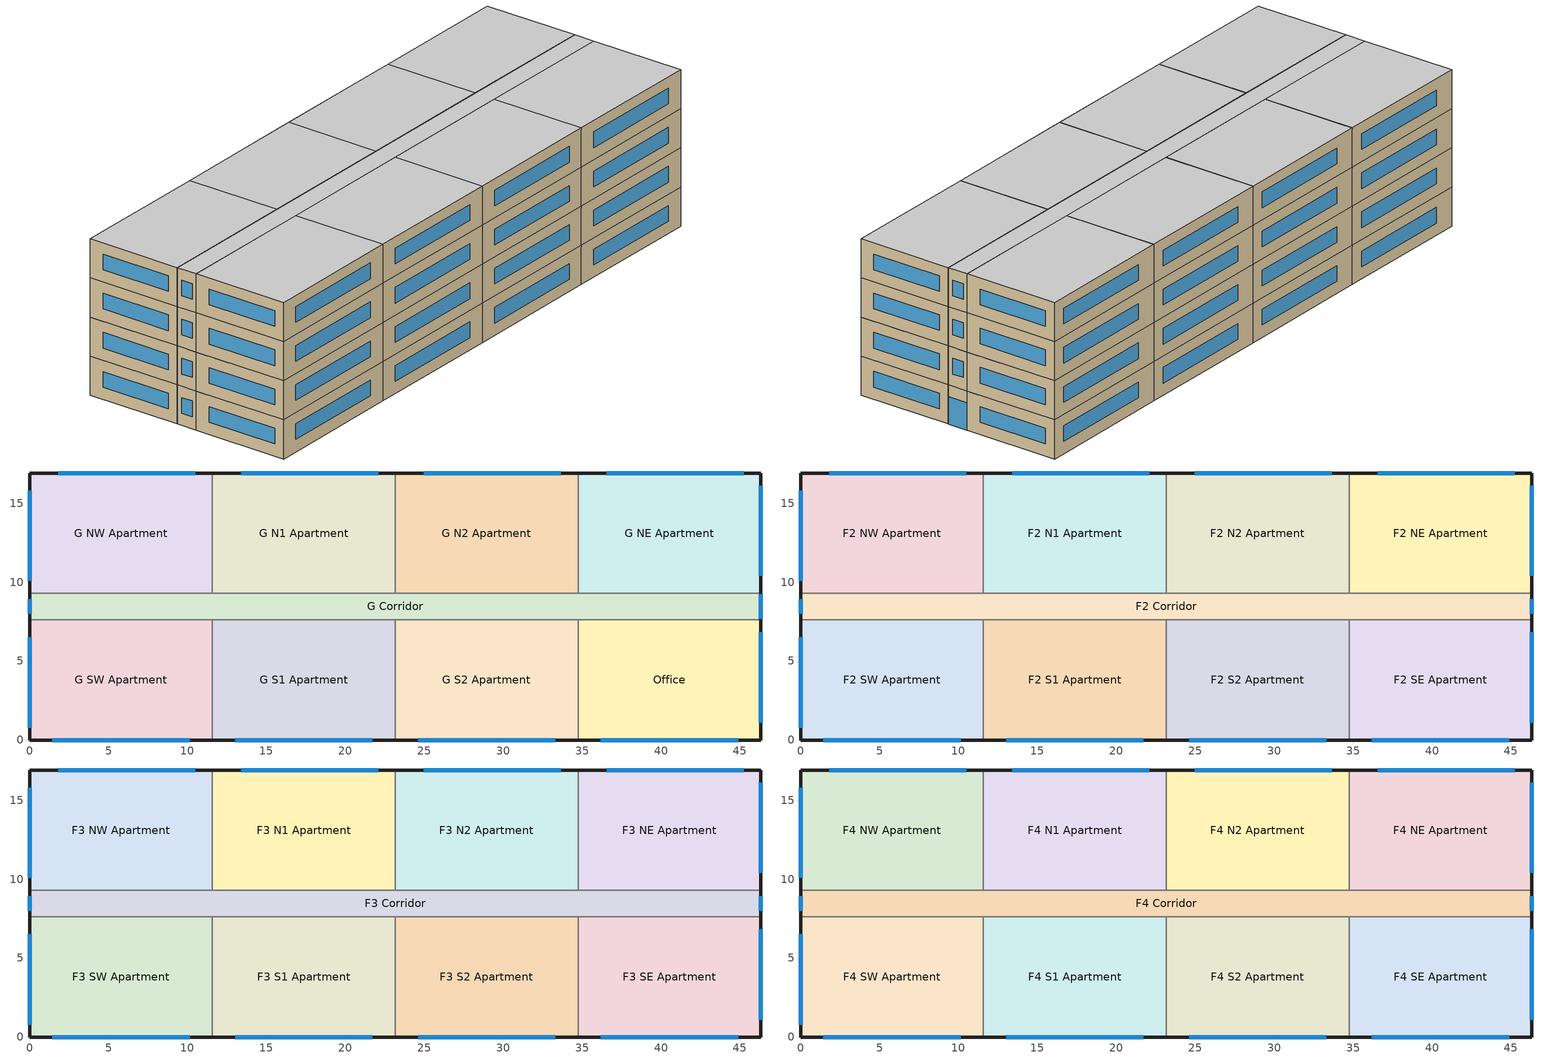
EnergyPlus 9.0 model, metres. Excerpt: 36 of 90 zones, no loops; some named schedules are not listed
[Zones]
G SW Apartment
 floor ground (gGFloorSWA_Ffactor): 0,7.62 11.58,7.62 11.58,0 0,0 z0
 wall outside (res_ext_wall): 0,7.62 0,0 11.58,0 z0:3.05
 wall to G Corridor (int_wall): 11.58,7.62 0,7.62 z0:3.05
 wall to G S1 Apartment (int_wall): 11.58,0 11.58,7.62 z0:3.05
 window (ResWindow_U__SHGC_0.45): 1.45,0 10.13,0 / 0,6.5 0,0.79 z0.95:2.17
G NW Apartment
 floor ground (gGFloorNWA_Ffactor): 0,16.92 11.58,16.92 11.58,9.3 0,9.3 z0
 wall outside (res_ext_wall): 11.58,16.92 0,16.92 0,9.3 z0:3.05
 wall to G Corridor (int_wall): 0,9.3 11.58,9.3 z0:3.05
 wall to G N1 Apartment (int_wall): 11.58,9.3 11.58,16.92 z0:3.05
 window (ResWindow_U__SHGC_0.45): 0,15.8 0,10.08 / 10.5,16.92 1.81,16.92 z0.95:2.17
Office
 floor ground (gGFloorSEA_Ffactor): 34.75,7.62 46.33,7.62 46.33,0 34.75,0 z0
 wall outside (res_ext_wall): 34.75,0 46.33,0 46.33,7.62 z0:3.05
 wall to G Corridor (int_wall): 46.33,7.62 34.75,7.62 z0:3.05
 window (ResWindow_U__SHGC_0.45): 36.19,0 44.88,0 / 46.33,1.1 46.33,6.81 z0.95:2.17
G NE Apartment
 floor ground (gGFloorNEA_Ffactor): 34.75,16.92 46.33,16.92 46.33,9.3 34.75,9.3 z0
 wall outside (res_ext_wall): 46.33,9.3 46.33,16.92 34.75,16.92 z0:3.05
 wall to G Corridor (int_wall): 34.75,9.3 46.33,9.3 z0:3.05
 window (ResWindow_U__SHGC_0.45): 45.25,16.92 36.56,16.92 / 46.33,10.4 46.33,16.11 z0.95:2.17
G N1 Apartment
 floor ground (gGFloorN1A_Ffactor): 11.58,16.92 23.16,16.92 23.16,9.3 11.58,9.3 z0
 wall outside (res_ext_wall): 23.16,16.92 11.58,16.92 z0:3.05
 wall to G Corridor (int_wall): 11.58,9.3 23.16,9.3 z0:3.05
 wall to G N2 Apartment (int_wall): 23.16,9.3 23.16,16.92 z0:3.05
 window (ResWindow_U__SHGC_0.45): 22.08,16.92 13.4,16.92 z0.95:2.17
G N2 Apartment
 floor ground (gGFloorN2A_Ffactor): 23.16,16.92 34.75,16.92 34.75,9.3 23.16,9.3 z0
 wall outside (res_ext_wall): 34.75,16.92 23.16,16.92 z0:3.05
 wall to G Corridor (int_wall): 23.16,9.3 34.75,9.3 z0:3.05
 wall to G NE Apartment (int_wall): 34.75,9.3 34.75,16.92 z0:3.05
 window (ResWindow_U__SHGC_0.45): 33.66,16.92 24.98,16.92 z0.95:2.17
G S1 Apartment
 floor ground (gGFloorS1A_Ffactor): 11.58,7.62 23.16,7.62 23.16,0 11.58,0 z0
 wall outside (res_ext_wall): 11.58,0 23.16,0 z0:3.05
 wall to G Corridor (int_wall): 23.16,7.62 11.58,7.62 z0:3.05
 wall to G S2 Apartment (int_wall): 23.16,0 23.16,7.62 z0:3.05
 window (ResWindow_U__SHGC_0.45): 13.03,0 21.72,0 z0.95:2.17
G S2 Apartment
 floor ground (gGFloorS2A_Ffactor): 23.16,7.62 34.75,7.62 34.75,0 23.16,0 z0
 wall outside (res_ext_wall): 23.16,0 34.75,0 z0:3.05
 wall to G Corridor (int_wall): 34.75,7.62 23.16,7.62 z0:3.05
 wall to Office (int_wall): 34.75,0 34.75,7.62 z0:3.05
 window (ResWindow_U__SHGC_0.45): 24.61,0 33.3,0 z0.95:2.17
G Corridor
 floor ground (gFloorC_Ffactor): 0,9.3 46.33,9.3 46.33,7.62 0,7.62 z0
 wall outside (res_ext_wall): 0,9.3 0,7.62 / 46.33,7.62 46.33,9.3 z0:3.05
 window (ResWindow_U__SHGC_0.45): 0,8.91 0,8 z0.95:2.17; 46.33,7.67 46.33,9.25 z0:2.13
F2 SW Apartment
 floor to G SW Apartment (int_slab_floor): 0,7.62 11.58,7.62 11.58,0 0,0 z3.05
 wall outside (res_ext_wall): 0,7.62 0,0 11.58,0 z3.05:6.1
 wall to F2 Corridor (int_wall): 11.58,7.62 0,7.62 z3.05:6.1
 wall to F2 S1 Apartment (int_wall): 11.58,0 11.58,7.62 z3.05:6.1
 window (ResWindow_U__SHGC_0.45): 1.45,0 10.13,0 / 0,6.5 0,0.79 z4:5.22
F2 NW Apartment
 floor to G NW Apartment (int_slab_floor): 0,16.92 11.58,16.92 11.58,9.3 0,9.3 z3.05
 wall outside (res_ext_wall): 11.58,16.92 0,16.92 0,9.3 z3.05:6.1
 wall to F2 Corridor (int_wall): 0,9.3 11.58,9.3 z3.05:6.1
 wall to F2 N1 Apartment (int_wall): 11.58,9.3 11.58,16.92 z3.05:6.1
 window (ResWindow_U__SHGC_0.45): 0,15.8 0,10.08 / 10.5,16.92 1.81,16.92 z4:5.22
F2 SE Apartment
 floor to Office (int_slab_floor): 34.75,7.62 46.33,7.62 46.33,0 34.75,0 z3.05
 wall outside (res_ext_wall): 34.75,0 46.33,0 46.33,7.62 z3.05:6.1
 wall to F2 Corridor (int_wall): 46.33,7.62 34.75,7.62 z3.05:6.1
 window (ResWindow_U__SHGC_0.45): 36.19,0 44.88,0 / 46.33,1.1 46.33,6.81 z4:5.22
F2 NE Apartment
 floor to G NE Apartment (int_slab_floor): 34.75,16.92 46.33,16.92 46.33,9.3 34.75,9.3 z3.05
 wall outside (res_ext_wall): 46.33,9.3 46.33,16.92 34.75,16.92 z3.05:6.1
 wall to F2 Corridor (int_wall): 34.75,9.3 46.33,9.3 z3.05:6.1
 window (ResWindow_U__SHGC_0.45): 45.25,16.92 36.56,16.92 / 46.33,10.4 46.33,16.11 z4:5.22
F2 N1 Apartment
 floor to G N1 Apartment (int_slab_floor): 11.58,16.92 23.16,16.92 23.16,9.3 11.58,9.3 z3.05
 wall outside (res_ext_wall): 23.16,16.92 11.58,16.92 z3.05:6.1
 wall to F2 Corridor (int_wall): 11.58,9.3 23.16,9.3 z3.05:6.1
 wall to F2 N2 Apartment (int_wall): 23.16,9.3 23.16,16.92 z3.05:6.1
 window (ResWindow_U__SHGC_0.45): 22.08,16.92 13.4,16.92 z4:5.22
F2 N2 Apartment
 floor to G N2 Apartment (int_slab_floor): 23.16,16.92 34.75,16.92 34.75,9.3 23.16,9.3 z3.05
 wall outside (res_ext_wall): 34.75,16.92 23.16,16.92 z3.05:6.1
 wall to F2 Corridor (int_wall): 23.16,9.3 34.75,9.3 z3.05:6.1
 wall to F2 NE Apartment (int_wall): 34.75,9.3 34.75,16.92 z3.05:6.1
 window (ResWindow_U__SHGC_0.45): 33.66,16.92 24.98,16.92 z4:5.22
F2 S1 Apartment
 floor to G S1 Apartment (int_slab_floor): 11.58,7.62 23.16,7.62 23.16,0 11.58,0 z3.05
 wall outside (res_ext_wall): 11.58,0 23.16,0 z3.05:6.1
 wall to F2 Corridor (int_wall): 23.16,7.62 11.58,7.62 z3.05:6.1
 wall to F2 S2 Apartment (int_wall): 23.16,0 23.16,7.62 z3.05:6.1
 window (ResWindow_U__SHGC_0.45): 13.03,0 21.72,0 z4:5.22
F2 S2 Apartment
 floor to G S2 Apartment (int_slab_floor): 23.16,7.62 34.75,7.62 34.75,0 23.16,0 z3.05
 wall outside (res_ext_wall): 23.16,0 34.75,0 z3.05:6.1
 wall to F2 Corridor (int_wall): 34.75,7.62 23.16,7.62 z3.05:6.1
 wall to F2 SE Apartment (int_wall): 34.75,0 34.75,7.62 z3.05:6.1
 window (ResWindow_U__SHGC_0.45): 24.61,0 33.3,0 z4:5.22
F2 Corridor
 floor to G Corridor (int_slab_floor): 0,9.3 46.33,9.3 46.33,7.62 0,7.62 z3.05
 wall outside (res_ext_wall): 0,9.3 0,7.62 / 46.33,7.62 46.33,9.3 z3.05:6.1
 window (ResWindow_U__SHGC_0.45): 0,8.91 0,8 / 46.33,8 46.33,8.91 z4:5.22
F3 SW Apartment
 floor to F2 SW Apartment (int_slab_floor): 0,7.62 11.58,7.62 11.58,0 0,0 z6.1
 wall outside (res_ext_wall): 0,7.62 0,0 11.58,0 z6.1:9.14
 wall to F3 Corridor (int_wall): 11.58,7.62 0,7.62 z6.1:9.14
 wall to F3 S1 Apartment (int_wall): 11.58,0 11.58,7.62 z6.1:9.14
 window (ResWindow_U__SHGC_0.45): 1.45,0 10.13,0 / 0,6.5 0,0.79 z7.05:8.27
F3 NW Apartment
 floor to F2 NW Apartment (int_slab_floor): 0,16.92 11.58,16.92 11.58,9.3 0,9.3 z6.1
 wall outside (res_ext_wall): 11.58,16.92 0,16.92 0,9.3 z6.1:9.14
 wall to F3 Corridor (int_wall): 0,9.3 11.58,9.3 z6.1:9.14
 wall to F3 N1 Apartment (int_wall): 11.58,9.3 11.58,16.92 z6.1:9.14
 window (ResWindow_U__SHGC_0.45): 0,15.8 0,10.08 / 10.5,16.92 1.81,16.92 z7.05:8.27
F3 SE Apartment
 floor to F2 SE Apartment (int_slab_floor): 34.75,7.62 46.33,7.62 46.33,0 34.75,0 z6.1
 wall outside (res_ext_wall): 34.75,0 46.33,0 46.33,7.62 z6.1:9.14
 wall to F3 Corridor (int_wall): 46.33,7.62 34.75,7.62 z6.1:9.14
 window (ResWindow_U__SHGC_0.45): 36.19,0 44.88,0 / 46.33,1.1 46.33,6.81 z7.05:8.27
F3 NE Apartment
 floor to F2 NE Apartment (int_slab_floor): 34.75,16.92 46.33,16.92 46.33,9.3 34.75,9.3 z6.1
 wall outside (res_ext_wall): 46.33,9.3 46.33,16.92 34.75,16.92 z6.1:9.14
 wall to F3 Corridor (int_wall): 34.75,9.3 46.33,9.3 z6.1:9.14
 window (ResWindow_U__SHGC_0.45): 45.25,16.92 36.56,16.92 / 46.33,10.4 46.33,16.11 z7.05:8.27
F3 N1 Apartment
 floor to F2 N1 Apartment (int_slab_floor): 11.58,16.92 23.16,16.92 23.16,9.3 11.58,9.3 z6.1
 wall outside (res_ext_wall): 23.16,16.92 11.58,16.92 z6.1:9.14
 wall to F3 Corridor (int_wall): 11.58,9.3 23.16,9.3 z6.1:9.14
 wall to F3 N2 Apartment (int_wall): 23.16,9.3 23.16,16.92 z6.1:9.14
 window (ResWindow_U__SHGC_0.45): 22.08,16.92 13.4,16.92 z7.05:8.27
F3 N2 Apartment
 floor to F2 N2 Apartment (int_slab_floor): 23.16,16.92 34.75,16.92 34.75,9.3 23.16,9.3 z6.1
 wall outside (res_ext_wall): 34.75,16.92 23.16,16.92 z6.1:9.14
 wall to F3 Corridor (int_wall): 23.16,9.3 34.75,9.3 z6.1:9.14
 wall to F3 NE Apartment (int_wall): 34.75,9.3 34.75,16.92 z6.1:9.14
 window (ResWindow_U__SHGC_0.45): 33.66,16.92 24.98,16.92 z7.05:8.27
F3 S1 Apartment
 floor to F2 S1 Apartment (int_slab_floor): 11.58,7.62 23.16,7.62 23.16,0 11.58,0 z6.1
 wall outside (res_ext_wall): 11.58,0 23.16,0 z6.1:9.14
 wall to F3 Corridor (int_wall): 23.16,7.62 11.58,7.62 z6.1:9.14
 wall to F3 S2 Apartment (int_wall): 23.16,0 23.16,7.62 z6.1:9.14
 window (ResWindow_U__SHGC_0.45): 13.03,0 21.72,0 z7.05:8.27
F3 S2 Apartment
 floor to F2 S2 Apartment (int_slab_floor): 23.16,7.62 34.75,7.62 34.75,0 23.16,0 z6.1
 wall outside (res_ext_wall): 23.16,0 34.75,0 z6.1:9.14
 wall to F3 Corridor (int_wall): 34.75,7.62 23.16,7.62 z6.1:9.14
 wall to F3 SE Apartment (int_wall): 34.75,0 34.75,7.62 z6.1:9.14
 window (ResWindow_U__SHGC_0.45): 24.61,0 33.3,0 z7.05:8.27
F3 Corridor
 floor to F2 Corridor (int_slab_floor): 0,9.3 46.33,9.3 46.33,7.62 0,7.62 z6.1
 wall outside (res_ext_wall): 0,9.3 0,7.62 / 46.33,7.62 46.33,9.3 z6.1:9.14
 window (ResWindow_U__SHGC_0.45): 0,8.91 0,8 / 46.33,8 46.33,8.91 z7.05:8.27
F4 SW Apartment
 floor to F3 SW Apartment (int_slab_floor): 0,7.62 11.58,7.62 11.58,0 0,0 z9.14
 wall outside (res_ext_wall): 0,7.62 0,0 11.58,0 z9.14:12.19
 wall to F4 Corridor (int_wall): 11.58,7.62 0,7.62 z9.14:12.19
 wall to F4 S1 Apartment (int_wall): 11.58,0 11.58,7.62 z9.14:12.19
 window (ResWindow_U__SHGC_0.45): 1.45,0 10.13,0 / 0,6.5 0,0.79 z10.1:11.32
 ceiling to M SW Apartment (int_slab_ceiling): 11.58,0 11.58,7.62 0,7.62 0,0 z12.19
F4 NW Apartment
 floor to F3 NW Apartment (int_slab_floor): 0,16.92 11.58,16.92 11.58,9.3 0,9.3 z9.14
 wall outside (res_ext_wall): 11.58,16.92 0,16.92 0,9.3 z9.14:12.19
 wall to F4 Corridor (int_wall): 0,9.3 11.58,9.3 z9.14:12.19
 wall to F4 N1 Apartment (int_wall): 11.58,9.3 11.58,16.92 z9.14:12.19
 window (ResWindow_U__SHGC_0.45): 0,15.8 0,10.08 / 10.5,16.92 1.81,16.92 z10.1:11.32
 ceiling to M NW Apartment (int_slab_ceiling): 11.58,9.3 11.58,16.92 0,16.92 0,9.3 z12.19
F4 SE Apartment
 floor to F3 SE Apartment (int_slab_floor): 34.75,7.62 46.33,7.62 46.33,0 34.75,0 z9.14
 wall outside (res_ext_wall): 34.75,0 46.33,0 46.33,7.62 z9.14:12.19
 wall to F4 Corridor (int_wall): 46.33,7.62 34.75,7.62 z9.14:12.19
 window (ResWindow_U__SHGC_0.45): 36.19,0 44.88,0 / 46.33,1.1 46.33,6.81 z10.1:11.32
 ceiling to M SE Apartment (int_slab_ceiling): 46.33,0 46.33,7.62 34.75,7.62 34.75,0 z12.19
F4 NE Apartment
 floor to F3 NE Apartment (int_slab_floor): 34.75,16.92 46.33,16.92 46.33,9.3 34.75,9.3 z9.14
 wall outside (res_ext_wall): 46.33,9.3 46.33,16.92 34.75,16.92 z9.14:12.19
 wall to F4 Corridor (int_wall): 34.75,9.3 46.33,9.3 z9.14:12.19
 window (ResWindow_U__SHGC_0.45): 45.25,16.92 36.56,16.92 / 46.33,10.4 46.33,16.11 z10.1:11.32
 ceiling to M NE Apartment (int_slab_ceiling): 46.33,9.3 46.33,16.92 34.75,16.92 34.75,9.3 z12.19
F4 N1 Apartment
 floor to F3 N1 Apartment (int_slab_floor): 11.58,16.92 23.16,16.92 23.16,9.3 11.58,9.3 z9.14
 wall outside (res_ext_wall): 23.16,16.92 11.58,16.92 z9.14:12.19
 wall to F4 Corridor (int_wall): 11.58,9.3 23.16,9.3 z9.14:12.19
 wall to F4 N2 Apartment (int_wall): 23.16,9.3 23.16,16.92 z9.14:12.19
 window (ResWindow_U__SHGC_0.45): 22.08,16.92 13.4,16.92 z10.1:11.32
 ceiling to M N1 Apartment (int_slab_ceiling): 23.16,9.3 23.16,16.92 11.58,16.92 11.58,9.3 z12.19
F4 N2 Apartment
 floor to F3 N2 Apartment (int_slab_floor): 23.16,16.92 34.75,16.92 34.75,9.3 23.16,9.3 z9.14
 wall outside (res_ext_wall): 34.75,16.92 23.16,16.92 z9.14:12.19
 wall to F4 Corridor (int_wall): 23.16,9.3 34.75,9.3 z9.14:12.19
 wall to F4 NE Apartment (int_wall): 34.75,9.3 34.75,16.92 z9.14:12.19
 window (ResWindow_U__SHGC_0.45): 33.66,16.92 24.98,16.92 z10.1:11.32
 ceiling to M N2 Apartment (int_slab_ceiling): 34.75,9.3 34.75,16.92 23.16,16.92 23.16,9.3 z12.19
F4 S1 Apartment
 floor to F3 S1 Apartment (int_slab_floor): 11.58,7.62 23.16,7.62 23.16,0 11.58,0 z9.14
 wall outside (res_ext_wall): 11.58,0 23.16,0 z9.14:12.19
 wall to F4 Corridor (int_wall): 23.16,7.62 11.58,7.62 z9.14:12.19
 wall to F4 S2 Apartment (int_wall): 23.16,0 23.16,7.62 z9.14:12.19
 window (ResWindow_U__SHGC_0.45): 13.03,0 21.72,0 z10.1:11.32
 ceiling to M S1 Apartment (int_slab_ceiling): 23.16,0 23.16,7.62 11.58,7.62 11.58,0 z12.19
F4 S2 Apartment
 floor to F3 S2 Apartment (int_slab_floor): 23.16,7.62 34.75,7.62 34.75,0 23.16,0 z9.14
 wall outside (res_ext_wall): 23.16,0 34.75,0 z9.14:12.19
 wall to F4 Corridor (int_wall): 34.75,7.62 23.16,7.62 z9.14:12.19
 wall to F4 SE Apartment (int_wall): 34.75,0 34.75,7.62 z9.14:12.19
 window (ResWindow_U__SHGC_0.45): 24.61,0 33.3,0 z10.1:11.32
 ceiling to M S2 Apartment (int_slab_ceiling): 34.75,0 34.75,7.62 23.16,7.62 23.16,0 z12.19
F4 Corridor
 floor to F3 Corridor (int_slab_floor): 0,9.3 46.33,9.3 46.33,7.62 0,7.62 z9.14
 wall outside (res_ext_wall): 0,9.3 0,7.62 / 46.33,7.62 46.33,9.3 z9.14:12.19
 window (ResWindow_U__SHGC_0.45): 0,8.91 0,8 / 46.33,8 46.33,8.91 z10.1:11.32
 ceiling to M Corridor (int_slab_ceiling): 46.33,7.62 46.33,9.3 0,9.3 0,7.62 z12.19
[Building]
ApartmentHighRise: North Axis {deg}=0; Terrain=City; Loads Convergence Tolerance Value=0.04; Temperature Convergence Tolerance Value {deltaC}=0.2; Solar Distribution=FullInteriorAndExterior; Maximum Number of Warmup Days=25; Minimum Number of Warmup Days=6
[Site:Location]
Site:Location=International Falls Intl Ap_MN_USA Design_Conditions; Latitude {N+ S-}=48.57; Longitude {W- E+}=-93.4; Time Zone Relative to GMT {GMT+/-}=-6; Elevation {m}=359
[SizingPeriod:DesignDay] Day of Month=21; Dry-Bulb Temperature Range Modifier Type=DefaultMultipliers; Humidity Condition Type=Wetbulb; Barometric Pressure {Pa}=97086; Rain {Yes/No}=No; Snow on ground {Yes/No}=No; Daylight Savings Time Indicator=No
Name | Month | Day Type | Maximum Dry-Bulb Temperature {C} | Daily Dry-Bulb Temperature Range {C} | Wetbulb at Maximum Dry-Bulb {C} | Wind Speed {m/s} design conditions vs. traditional 6.71 m/s (15 mph) | Wind Direction {Degrees; N=0, S=180} | Solar Model Indicator | Clearness {0.0 to 1.1} | Wind Speed {m/s} design conditions vs. traditional 3.35 m/s (7mph) | ASHRAE Clear Sky Optical Depth for Beam Irradiance (taub) | ASHRAE Clear Sky Optical Depth for Diffuse Irradiance (taud)
International Falls Intl Ap Ann Htg 99.6% Condns DB | 1 | WinterDesignDay | -32.7 | 0 | -32.7 | 2.4 | 210 | ASHRAEClearSky | 0
International Falls Intl Ap Ann Clg .4% Condns DB=>MWB | 7 | SummerDesignDay | 30.1 | 12.4 | 21.1 |  | 200 | ASHRAETau |  | 4.7 | 0.405 | 2.2
[Site:WaterMainsTemperature]
Calculation Method=CORRELATION; Annual average outdoor air temperature {C}=3.29167; Maximum difference in monthly average outdoor air temperatures {C}=36.6
[Site:GroundTemperature:FCfactorMethod]
January Ground Temperature {C}=5.4; February Ground Temperature {C}=-2; March Ground Temperature {C}=-14.6; April Ground Temperature {C}=-16.9; May Ground Temperature {C}=-11.5; June Ground Temperature {C}=-6.2; July Ground Temperature {C}=4; August Ground Temperature {C}=13.4; September Ground Temperature {C}=18; October Ground Temperature {C}=19.7; November Ground Temperature {C}=17.9; December Ground Temperature {C}=12.3
[Material]
Name | Roughness | Thickness {m} | Conductivity {W/m-K} | Density {kg/m3} | Specific Heat {J/kg-K} | Thermal Absorptance | Solar Absorptance | Visible Absorptance | Absorptance:Thermal | Absorptance:Solar | Absorptance:Visible
Std Wood 6inch | MediumSmooth | 0.15 | 0.12 | 540 | 1210 | 0.9 | 0.7 | 0.7
F07 25mm stucco | Smooth | 0.0254 | 0.72 | 1856 | 840 | 0.9 | 0.7 | 0.7
G01 13mm gypsum board | Smooth | 0.0127 | 0.16 | 800 | 1090 |  |  |  | 0.9 | 0.7 | 0.5
G01 16mm gypsum board | MediumSmooth | 0.0159 | 0.16 | 800 | 1090
100mm Normalweight concrete floor | MediumRough | 0.1016 | 2.31 | 2322 | 832
[Material:NoMass]
CP02 CARPET PAD: VeryRough, 0.21648, 0.9, 0.7, 0.8
Res_Exterior_Wall_Insulation: MediumSmooth, 3.80938, 0.9, 0.7, 0.7
[Construction]
InteriorFurnishings: Std Wood 6inch
int_wall: G01 13mm gypsum board, G01 13mm gypsum board
int_slab_floor: 100mm Normalweight concrete floor, CP02 CARPET PAD
int_slab_ceiling: CP02 CARPET PAD, 100mm Normalweight concrete floor
res_ext_wall: F07 25mm stucco, G01 16mm gypsum board, Res_Exterior_Wall_Insulation, G01 16mm gypsum board
ResWindow_U__SHGC_0.45: Res Window Glazing Layer
[WindowMaterial:SimpleGlazingSystem]
Res Window Glazing Layer: U-Factor {W/m2-K}=1.87383; Solar Heat Gain Coefficient=0.45; Visible Transmittance=0.495
[Construction:FfactorGroundFloor] F-Factor=0.751254
Name | Area | PerimeterExposed
gGFloorSWA_Ffactor; gGFloorNWA_Ffactor; gGFloorSEA_Ffactor; gGFloorNEA_Ffactor | 88.2487 | 19.2014
gGFloorN1A_Ffactor; gGFloorN2A_Ffactor; gGFloorS1A_Ffactor; gGFloorS2A_Ffactor | 88.2487 | 11.5818
gFloorC_Ffactor | 77.6585 | 3.3526
[Zone] Type=1; Multiplier=1; Ceiling Height {m}=-9999; Volume {m3}=autocalculate; Floor Area {m2}=autocalculate; Part of Total Floor Area=Yes
G SW Apartment; G NW Apartment; Office; G NE Apartment; G N1 Apartment; G N2 Apartment; G S1 Apartment; G S2 Apartment; G Corridor; F2 SW Apartment; F2 NW Apartment; F2 SE Apartment; F2 NE Apartment; F2 N1 Apartment; F2 N2 Apartment; F2 S1 Apartment; F2 S2 Apartment; F2 Corridor; F3 SW Apartment; F3 NW Apartment; F3 SE Apartment; F3 NE Apartment; F3 N1 Apartment; F3 N2 Apartment; F3 S1 Apartment; F3 S2 Apartment; F3 Corridor; F4 SW Apartment; F4 NW Apartment; F4 SE Apartment; F4 NE Apartment; F4 N1 Apartment; F4 N2 Apartment; F4 S1 Apartment; F4 S2 Apartment; F4 Corridor
[InternalMass] Construction=InteriorFurnishings
Name | Zone | Surface Area {m2}
G SW Apartment_InternalMass_1 | G SW Apartment | 88.2493
G NW Apartment_InternalMass_1 | G NW Apartment | 88.2493
Office_InternalMass_1 | Office | 88.2493
G NE Apartment_InternalMass_1 | G NE Apartment | 88.2493
G N1 Apartment_InternalMass_1 | G N1 Apartment | 88.2493
G N2 Apartment_InternalMass_1 | G N2 Apartment | 88.2493
G S1 Apartment_InternalMass_1 | G S1 Apartment | 88.2493
G S2 Apartment_InternalMass_1 | G S2 Apartment | 88.2493
F2 SW Apartment_InternalMass_1 | F2 SW Apartment | 176.4981
F2 NW Apartment_InternalMass_1 | F2 NW Apartment | 176.4981
F2 SE Apartment_InternalMass_1 | F2 SE Apartment | 176.4981
F2 NE Apartment_InternalMass_1 | F2 NE Apartment | 176.4981
F2 N1 Apartment_InternalMass_1 | F2 N1 Apartment | 176.4981
F2 N2 Apartment_InternalMass_1 | F2 N2 Apartment | 176.4981
F2 S1 Apartment_InternalMass_1 | F2 S1 Apartment | 176.4981
F2 S2 Apartment_InternalMass_1 | F2 S2 Apartment | 176.4981
F3 SW Apartment_InternalMass_1 | F3 SW Apartment | 176.4981
F3 NW Apartment_InternalMass_1 | F3 NW Apartment | 176.4981
F3 SE Apartment_InternalMass_1 | F3 SE Apartment | 176.4981
F3 NE Apartment_InternalMass_1 | F3 NE Apartment | 176.4981
F3 N1 Apartment_InternalMass_1 | F3 N1 Apartment | 176.4981
F3 N2 Apartment_InternalMass_1 | F3 N2 Apartment | 176.4981
F3 S1 Apartment_InternalMass_1 | F3 S1 Apartment | 176.4981
F3 S2 Apartment_InternalMass_1 | F3 S2 Apartment | 176.4981
F4 SW Apartment_InternalMass_1 | F4 SW Apartment | 176.4981
F4 NW Apartment_InternalMass_1 | F4 NW Apartment | 176.4981
F4 SE Apartment_InternalMass_1 | F4 SE Apartment | 176.4981
F4 NE Apartment_InternalMass_1 | F4 NE Apartment | 176.4981
F4 N1 Apartment_InternalMass_1 | F4 N1 Apartment | 176.4981
F4 N2 Apartment_InternalMass_1 | F4 N2 Apartment | 176.4981
F4 S1 Apartment_InternalMass_1 | F4 S1 Apartment | 176.4981
F4 S2 Apartment_InternalMass_1 | F4 S2 Apartment | 176.4981
[People] Number of People Calculation Method=People; Activity Level Schedule=Activity Schedule
Name | Zone or ZoneList | Number of People Schedule | Number of People | Fraction Radiant | Sensible Heat Fraction
G SW Apartment People | G SW Apartment | OCC_APT_SCH | 2.5 | 0.5 | autocalculate
G NW Apartment People | G NW Apartment | OCC_APT_SCH | 2.5 | 0.3 | AUTOCALCULATE
Office People | Office | OCC_OFF_w_SB_SCH | 1 | 0.3 | AUTOCALCULATE
G NE Apartment People | G NE Apartment | OCC_APT_SCH | 2.5 | 0.3 | AUTOCALCULATE
G N1 Apartment People | G N1 Apartment | OCC_APT_SCH | 2.5 | 0.3 | AUTOCALCULATE
G N2 Apartment People | G N2 Apartment | OCC_APT_SCH | 2.5 | 0.3 | AUTOCALCULATE
G S1 Apartment People | G S1 Apartment | OCC_APT_SCH | 2.5 | 0.3 | AUTOCALCULATE
G S2 Apartment People | G S2 Apartment | OCC_APT_SCH | 2.5 | 0.3 | AUTOCALCULATE
F2 SW Apartment People | F2 SW Apartment | OCC_APT_SCH | 2.5 | 0.3 | AUTOCALCULATE
F2 NW Apartment People | F2 NW Apartment | OCC_APT_SCH | 2.5 | 0.3 | AUTOCALCULATE
F2 SE Apartment People | F2 SE Apartment | OCC_APT_SCH | 2.5 | 0.3 | AUTOCALCULATE
F2 NE Apartment People | F2 NE Apartment | OCC_APT_SCH | 2.5 | 0.3 | AUTOCALCULATE
F2 N1 Apartment People | F2 N1 Apartment | OCC_APT_SCH | 2.5 | 0.3 | AUTOCALCULATE
F2 N2 Apartment People | F2 N2 Apartment | OCC_APT_SCH | 2.5 | 0.3 | AUTOCALCULATE
F2 S1 Apartment People | F2 S1 Apartment | OCC_APT_SCH | 2.5 | 0.3 | AUTOCALCULATE
F2 S2 Apartment People | F2 S2 Apartment | OCC_APT_SCH | 2.5 | 0.3 | AUTOCALCULATE
F3 SW Apartment People | F3 SW Apartment | OCC_APT_SCH | 2.5 | 0.3 | AUTOCALCULATE
F3 NW Apartment People | F3 NW Apartment | OCC_APT_SCH | 2.5 | 0.3 | AUTOCALCULATE
F3 SE Apartment People | F3 SE Apartment | OCC_APT_SCH | 2.5 | 0.3 | AUTOCALCULATE
F3 NE Apartment People | F3 NE Apartment | OCC_APT_SCH | 2.5 | 0.3 | AUTOCALCULATE
F3 N1 Apartment People | F3 N1 Apartment | OCC_APT_SCH | 2.5 | 0.3 | AUTOCALCULATE
F3 N2 Apartment People | F3 N2 Apartment | OCC_APT_SCH | 2.5 | 0.3 | AUTOCALCULATE
F3 S1 Apartment People | F3 S1 Apartment | OCC_APT_SCH | 2.5 | 0.3 | AUTOCALCULATE
F3 S2 Apartment People | F3 S2 Apartment | OCC_APT_SCH | 2.5 | 0.3 | AUTOCALCULATE
F4 SW Apartment People | F4 SW Apartment | OCC_APT_SCH | 2.5 | 0.3 | AUTOCALCULATE
F4 NW Apartment People | F4 NW Apartment | OCC_APT_SCH | 2.5 | 0.3 | AUTOCALCULATE
F4 SE Apartment People | F4 SE Apartment | OCC_APT_SCH | 2.5 | 0.3 | AUTOCALCULATE
F4 NE Apartment People | F4 NE Apartment | OCC_APT_SCH | 2.5 | 0.3 | AUTOCALCULATE
F4 N1 Apartment People | F4 N1 Apartment | OCC_APT_SCH | 2.5 | 0.3 | AUTOCALCULATE
F4 N2 Apartment People | F4 N2 Apartment | OCC_APT_SCH | 2.5 | 0.3 | AUTOCALCULATE
F4 S1 Apartment People | F4 S1 Apartment | OCC_APT_SCH | 2.5 | 0.3 | AUTOCALCULATE
F4 S2 Apartment People | F4 S2 Apartment | OCC_APT_SCH | 2.5 | 0.3 | AUTOCALCULATE
[Lights] Design Level Calculation Method=Watts/Area; Return Air Fraction=0; Fraction Radiant=0.6; Fraction Visible=0.2; Fraction Replaceable=1; Return Air Fraction Calculated from Plenum Temperature=No
Name | Zone or ZoneList | Schedule | Watts per Zone Floor Area {W/m2}
G SW Apartment_Lights_hardwired | G SW Apartment | LTG_APT_SCH | 6.458346
G NW Apartment_Lights_hardwired | G NW Apartment | LTG_APT_SCH | 6.458346
Office_Lights_hardwired | Office | LTG_OFF_SCH | 10.0104
G NE Apartment_Lights_hardwired | G NE Apartment | LTG_APT_SCH | 6.458346
G N1 Apartment_Lights_hardwired | G N1 Apartment | LTG_APT_SCH | 6.458346
G N2 Apartment_Lights_hardwired | G N2 Apartment | LTG_APT_SCH | 6.458346
G S1 Apartment_Lights_hardwired | G S1 Apartment | LTG_APT_SCH | 6.458346
G S2 Apartment_Lights_hardwired | G S2 Apartment | LTG_APT_SCH | 6.458346
G Corridor_Lights_hardwired | G Corridor | LTG_COR_SCH | 8.52502
F2 SW Apartment_Lights_hardwired | F2 SW Apartment | LTG_APT_SCH | 6.458346
F2 NW Apartment_Lights_hardwired | F2 NW Apartment | LTG_APT_SCH | 6.458346
F2 SE Apartment_Lights_hardwired | F2 SE Apartment | LTG_APT_SCH | 6.458346
F2 NE Apartment_Lights_hardwired | F2 NE Apartment | LTG_APT_SCH | 6.458346
F2 N1 Apartment_Lights_hardwired | F2 N1 Apartment | LTG_APT_SCH | 6.458346
F2 N2 Apartment_Lights_hardwired | F2 N2 Apartment | LTG_APT_SCH | 6.458346
F2 S1 Apartment_Lights_hardwired | F2 S1 Apartment | LTG_APT_SCH | 6.458346
F2 S2 Apartment_Lights_hardwired | F2 S2 Apartment | LTG_APT_SCH | 6.458346
F2 Corridor_Lights_hardwired | F2 Corridor | LTG_COR_SCH | 8.52502
F3 SW Apartment_Lights_hardwired | F3 SW Apartment | LTG_APT_SCH | 6.458346
F3 NW Apartment_Lights_hardwired | F3 NW Apartment | LTG_APT_SCH | 6.458346
F3 SE Apartment_Lights_hardwired | F3 SE Apartment | LTG_APT_SCH | 6.458346
F3 NE Apartment_Lights_hardwired | F3 NE Apartment | LTG_APT_SCH | 6.458346
F3 N1 Apartment_Lights_hardwired | F3 N1 Apartment | LTG_APT_SCH | 6.458346
F3 N2 Apartment_Lights_hardwired | F3 N2 Apartment | LTG_APT_SCH | 6.458346
F3 S1 Apartment_Lights_hardwired | F3 S1 Apartment | LTG_APT_SCH | 6.458346
F3 S2 Apartment_Lights_hardwired | F3 S2 Apartment | LTG_APT_SCH | 6.458346
F3 Corridor_Lights_hardwired | F3 Corridor | LTG_COR_SCH | 8.52502
F4 SW Apartment_Lights_hardwired | F4 SW Apartment | LTG_APT_SCH | 6.458346
F4 NW Apartment_Lights_hardwired | F4 NW Apartment | LTG_APT_SCH | 6.458346
F4 SE Apartment_Lights_hardwired | F4 SE Apartment | LTG_APT_SCH | 6.458346
F4 NE Apartment_Lights_hardwired | F4 NE Apartment | LTG_APT_SCH | 6.458346
F4 N1 Apartment_Lights_hardwired | F4 N1 Apartment | LTG_APT_SCH | 6.458346
F4 N2 Apartment_Lights_hardwired | F4 N2 Apartment | LTG_APT_SCH | 6.458346
F4 S1 Apartment_Lights_hardwired | F4 S1 Apartment | LTG_APT_SCH | 6.458346
F4 S2 Apartment_Lights_hardwired | F4 S2 Apartment | LTG_APT_SCH | 6.458346
F4 Corridor_Lights_hardwired | F4 Corridor | LTG_COR_SCH | 8.52502
G SW Apartment_Lights_plugin | G SW Apartment | LTG_APT_SCH | 2.90626
G NW Apartment_Lights_plugin | G NW Apartment | LTG_APT_SCH | 2.90626
G NE Apartment_Lights_plugin | G NE Apartment | LTG_APT_SCH | 2.90626
G N1 Apartment_Lights_plugin | G N1 Apartment | LTG_APT_SCH | 2.90626
G N2 Apartment_Lights_plugin | G N2 Apartment | LTG_APT_SCH | 2.90626
G S1 Apartment_Lights_plugin | G S1 Apartment | LTG_APT_SCH | 2.90626
G S2 Apartment_Lights_plugin | G S2 Apartment | LTG_APT_SCH | 2.90626
F2 SW Apartment_Lights_plugin | F2 SW Apartment | LTG_APT_SCH | 2.90626
F2 NW Apartment_Lights_plugin | F2 NW Apartment | LTG_APT_SCH | 2.90626
F2 SE Apartment_Lights_plugin | F2 SE Apartment | LTG_APT_SCH | 2.90626
F2 NE Apartment_Lights_plugin | F2 NE Apartment | LTG_APT_SCH | 2.90626
F2 N1 Apartment_Lights_plugin | F2 N1 Apartment | LTG_APT_SCH | 2.90626
F2 N2 Apartment_Lights_plugin | F2 N2 Apartment | LTG_APT_SCH | 2.90626
F2 S1 Apartment_Lights_plugin | F2 S1 Apartment | LTG_APT_SCH | 2.90626
F2 S2 Apartment_Lights_plugin | F2 S2 Apartment | LTG_APT_SCH | 2.90626
F3 SW Apartment_Lights_plugin | F3 SW Apartment | LTG_APT_SCH | 2.90626
F3 NW Apartment_Lights_plugin | F3 NW Apartment | LTG_APT_SCH | 2.90626
F3 SE Apartment_Lights_plugin | F3 SE Apartment | LTG_APT_SCH | 2.90626
F3 NE Apartment_Lights_plugin | F3 NE Apartment | LTG_APT_SCH | 2.90626
F3 N1 Apartment_Lights_plugin | F3 N1 Apartment | LTG_APT_SCH | 2.90626
F3 N2 Apartment_Lights_plugin | F3 N2 Apartment | LTG_APT_SCH | 2.90626
F3 S1 Apartment_Lights_plugin | F3 S1 Apartment | LTG_APT_SCH | 2.90626
F3 S2 Apartment_Lights_plugin | F3 S2 Apartment | LTG_APT_SCH | 2.90626
F4 SW Apartment_Lights_plugin | F4 SW Apartment | LTG_APT_SCH | 2.90626
F4 NW Apartment_Lights_plugin | F4 NW Apartment | LTG_APT_SCH | 2.90626
F4 SE Apartment_Lights_plugin | F4 SE Apartment | LTG_APT_SCH | 2.90626
F4 NE Apartment_Lights_plugin | F4 NE Apartment | LTG_APT_SCH | 2.90626
F4 N1 Apartment_Lights_plugin | F4 N1 Apartment | LTG_APT_SCH | 2.90626
F4 N2 Apartment_Lights_plugin | F4 N2 Apartment | LTG_APT_SCH | 2.90626
F4 S1 Apartment_Lights_plugin | F4 S1 Apartment | LTG_APT_SCH | 2.90626
F4 S2 Apartment_Lights_plugin | F4 S2 Apartment | LTG_APT_SCH | 2.90626
[ElectricEquipment] Design Level Calculation Method=Watts/Area; Watts per Zone Floor Area {W/m2}=6.67; Fraction Latent=0; Fraction Radiant=0.5; Fraction Lost=0
Name | Zone or ZoneList | Schedule
G SW Apartment_Plug_GSW_Equip | G SW Apartment | EQP_APT_SCH
G NW Apartment_Plug_GNW_Equip | G NW Apartment | EQP_APT_SCH
Office_Plug_Office_Equip | Office | EQP_OFF_SCH
G NE Apartment_Plug_GNE_Equip | G NE Apartment | EQP_APT_SCH
G N1 Apartment_Plug_GN1_Equip | G N1 Apartment | EQP_APT_SCH
G N2 Apartment_Plug_GN2_Equip | G N2 Apartment | EQP_APT_SCH
G S1 Apartment_Plug_GS1_Equip | G S1 Apartment | EQP_APT_SCH
G S2 Apartment_Plug_GS2_Equip | G S2 Apartment | EQP_APT_SCH
F2 SW Apartment_Plug_MSW_Equip | F2 SW Apartment | EQP_APT_SCH
F2 NW Apartment_Plug_MNW_Equip | F2 NW Apartment | EQP_APT_SCH
F2 SE Apartment_Plug_MSE_Equip | F2 SE Apartment | EQP_APT_SCH
F2 NE Apartment_Plug_MNE_Equip | F2 NE Apartment | EQP_APT_SCH
F2 N1 Apartment_Plug_MN1_Equip | F2 N1 Apartment | EQP_APT_SCH
F2 N2 Apartment_Plug_MN2_Equip | F2 N2 Apartment | EQP_APT_SCH
F2 S1 Apartment_Plug_MS1_Equip | F2 S1 Apartment | EQP_APT_SCH
F2 S2 Apartment_Plug_MS2_Equip | F2 S2 Apartment | EQP_APT_SCH
F3 SW Apartment_Plug_MSW_Equip | F3 SW Apartment | EQP_APT_SCH
F3 NW Apartment_Plug_MNW_Equip | F3 NW Apartment | EQP_APT_SCH
F3 SE Apartment_Plug_MSE_Equip | F3 SE Apartment | EQP_APT_SCH
F3 NE Apartment_Plug_MNE_Equip | F3 NE Apartment | EQP_APT_SCH
F3 N1 Apartment_Plug_MN1_Equip | F3 N1 Apartment | EQP_APT_SCH
F3 N2 Apartment_Plug_MN2_Equip | F3 N2 Apartment | EQP_APT_SCH
F3 S1 Apartment_Plug_MS1_Equip | F3 S1 Apartment | EQP_APT_SCH
F3 S2 Apartment_Plug_MS2_Equip | F3 S2 Apartment | EQP_APT_SCH
F4 SW Apartment_Plug_MSW_Equip | F4 SW Apartment | EQP_APT_SCH
F4 NW Apartment_Plug_MNW_Equip | F4 NW Apartment | EQP_APT_SCH
F4 SE Apartment_Plug_MSE_Equip | F4 SE Apartment | EQP_APT_SCH
F4 NE Apartment_Plug_MNE_Equip | F4 NE Apartment | EQP_APT_SCH
F4 N1 Apartment_Plug_MN1_Equip | F4 N1 Apartment | EQP_APT_SCH
F4 N2 Apartment_Plug_MN2_Equip | F4 N2 Apartment | EQP_APT_SCH
F4 S1 Apartment_Plug_MS1_Equip | F4 S1 Apartment | EQP_APT_SCH
F4 S2 Apartment_Plug_MS2_Equip | F4 S2 Apartment | EQP_APT_SCH
[ZoneInfiltration:DesignFlowRate] Temperature Term Coefficient=0; Velocity Squared Term Coefficient=0
Name | Zone or ZoneList | Schedule | Design Flow Rate Calculation Method | Flow per Exterior Surface Area {m3/s-m2} | Constant Term Coefficient | Velocity Term Coefficient | Design Flow Rate {m3/s}
G SW Apartment_Infiltration | G SW Apartment | INF_APT_SCH | Flow/ExteriorArea | 0.00056896 | 0 | 0.224
G NW Apartment_Infiltration | G NW Apartment | INF_APT_SCH | Flow/ExteriorArea | 0.00056896 | 0 | 0.224
Office_Infiltration | Office | INF_APT_SCH | Flow/ExteriorArea | 0.00056896 | 0 | 0.224
G NE Apartment_Infiltration | G NE Apartment | INF_APT_SCH | Flow/ExteriorArea | 0.00056896 | 0 | 0.224
G N1 Apartment_Infiltration | G N1 Apartment | INF_APT_SCH | Flow/ExteriorArea | 0.00056896 | 0 | 0.224
G N2 Apartment_Infiltration | G N2 Apartment | INF_APT_SCH | Flow/ExteriorArea | 0.00056896 | 0 | 0.224
G S1 Apartment_Infiltration | G S1 Apartment | INF_APT_SCH | Flow/ExteriorArea | 0.00056896 | 0 | 0.224
G S2 Apartment_Infiltration | G S2 Apartment | INF_APT_SCH | Flow/ExteriorArea | 0.00056896 | 0 | 0.224
G Corridor_Infiltration | G Corridor | INF_APT_SCH | Flow/ExteriorArea | 0.00056896 | 0 | 0.224
Door_Infil_GC | G Corridor | INFIL_Door_Opening_SCH | Flow/Zone |  | 1 | 0 | 1.00808
F2 SW Apartment_Infiltration | F2 SW Apartment | INF_APT_SCH | Flow/ExteriorArea | 0.00056896 | 0 | 0.224
F2 NW Apartment_Infiltration | F2 NW Apartment | INF_APT_SCH | Flow/ExteriorArea | 0.00056896 | 0 | 0.224
F2 SE Apartment_Infiltration | F2 SE Apartment | INF_APT_SCH | Flow/ExteriorArea | 0.00056896 | 0 | 0.224
F2 NE Apartment_Infiltration | F2 NE Apartment | INF_APT_SCH | Flow/ExteriorArea | 0.00056896 | 0 | 0.224
F2 N1 Apartment_Infiltration | F2 N1 Apartment | INF_APT_SCH | Flow/ExteriorArea | 0.00056896 | 0 | 0.224
F2 N2 Apartment_Infiltration | F2 N2 Apartment | INF_APT_SCH | Flow/ExteriorArea | 0.00056896 | 0 | 0.224
F2 S1 Apartment_Infiltration | F2 S1 Apartment | INF_APT_SCH | Flow/ExteriorArea | 0.00056896 | 0 | 0.224
F2 S2 Apartment_Infiltration | F2 S2 Apartment | INF_APT_SCH | Flow/ExteriorArea | 0.00056896 | 0 | 0.224
F2 Corridor_Infiltration | F2 Corridor | INF_APT_SCH | Flow/ExteriorArea | 0.00056896 | 0 | 0.224
F3 SW Apartment_Infiltration | F3 SW Apartment | INF_APT_SCH | Flow/ExteriorArea | 0.00056896 | 0 | 0.224
F3 NW Apartment_Infiltration | F3 NW Apartment | INF_APT_SCH | Flow/ExteriorArea | 0.00056896 | 0 | 0.224
F3 SE Apartment_Infiltration | F3 SE Apartment | INF_APT_SCH | Flow/ExteriorArea | 0.00056896 | 0 | 0.224
F3 NE Apartment_Infiltration | F3 NE Apartment | INF_APT_SCH | Flow/ExteriorArea | 0.00056896 | 0 | 0.224
F3 N1 Apartment_Infiltration | F3 N1 Apartment | INF_APT_SCH | Flow/ExteriorArea | 0.00056896 | 0 | 0.224
F3 N2 Apartment_Infiltration | F3 N2 Apartment | INF_APT_SCH | Flow/ExteriorArea | 0.00056896 | 0 | 0.224
F3 S1 Apartment_Infiltration | F3 S1 Apartment | INF_APT_SCH | Flow/ExteriorArea | 0.00056896 | 0 | 0.224
F3 S2 Apartment_Infiltration | F3 S2 Apartment | INF_APT_SCH | Flow/ExteriorArea | 0.00056896 | 0 | 0.224
F3 Corridor_Infiltration | F3 Corridor | INF_APT_SCH | Flow/ExteriorArea | 0.00056896 | 0 | 0.224
F4 SW Apartment_Infiltration | F4 SW Apartment | INF_APT_SCH | Flow/ExteriorArea | 0.00056896 | 0 | 0.224
F4 NW Apartment_Infiltration | F4 NW Apartment | INF_APT_SCH | Flow/ExteriorArea | 0.00056896 | 0 | 0.224
F4 SE Apartment_Infiltration | F4 SE Apartment | INF_APT_SCH | Flow/ExteriorArea | 0.00056896 | 0 | 0.224
F4 NE Apartment_Infiltration | F4 NE Apartment | INF_APT_SCH | Flow/ExteriorArea | 0.00056896 | 0 | 0.224
F4 N1 Apartment_Infiltration | F4 N1 Apartment | INF_APT_SCH | Flow/ExteriorArea | 0.00056896 | 0 | 0.224
F4 N2 Apartment_Infiltration | F4 N2 Apartment | INF_APT_SCH | Flow/ExteriorArea | 0.00056896 | 0 | 0.224
F4 S1 Apartment_Infiltration | F4 S1 Apartment | INF_APT_SCH | Flow/ExteriorArea | 0.00056896 | 0 | 0.224
F4 S2 Apartment_Infiltration | F4 S2 Apartment | INF_APT_SCH | Flow/ExteriorArea | 0.00056896 | 0 | 0.224
F4 Corridor_Infiltration | F4 Corridor | INF_APT_SCH | Flow/ExteriorArea | 0.00056896 | 0 | 0.224
[Exterior:Lights]
Facade Lighting: Schedule=Exterior_Lgt_ALWAYS_ON; Design Level {W}=7504.3; Control Option=AstronomicalClock
[AvailabilityManager:Scheduled] Schedule=All On
AirLoop G SW Availability; AirLoop G NW Availability; AirLoop G NE Availability; AirLoop G N1 Availability; AirLoop G N2 Availability; AirLoop G S1 Availability; AirLoop G S2 Availability; AirLoop Office Availability; AirLoop AllApts Availability
[EnergyManagementSystem:Sensor]
Name | Output:Variable or Output:Meter | Output:Variable or Output:Meter Index Key
Facility_Int_LTG | InteriorLights:Electricity
OAT | Site Outdoor Air Drybulb Temperature | Environment
[EnergyManagementSystem:GlobalVariable]
Wired_LTG
BoilerType; CapRated; EtRated; PLRx; Ecx; SkinLossRate
[EnergyManagementSystem:Program]
Transformer_Load_Prog: SET Wired_LTG = Facility_Int_LTG*0.0015
SetBoilerPar: SET CapRated =  248734.5; SET EtRated =  0.8; SET CapRated = (CapRated *3.412)/1000; SET SkinLossRate = 0.02; SET BoilerType = 1; IF BoilerType  == 1; IF CapRated >10000; SET PLRx = 0.2; ELSEIF CapRated >5000; SET PLRx = 0.25; ELSEIF CapRated >1000; SET PLRx = 0.33; ELSE; SET BoilerType = 2; SET PLRx = 0.2; ENDIF; ELSE; SET PLRx = 0.2; ENDIF; IF BoilerType == 1; SET CurveX = 0.975 + 0.305 * PLRx - 0.527 * (PLRx^2) + 0.249 * (PLRx^3); ELSE; SET CurveX = 0.907 + 0.320 * PLRx - 0.420 * (PLRx^2) + 0.193 * (PLRx^3); ENDIF; SET LoadX = CapRated * PLRx; SET Etx = CurveX * EtRated; SET InputEx = LoadX/Etx; SET SkinEx = CapRated * SkinLossRate; SET Ecx = (LoadX + SkinEx)/InputEx
SetBoilerCurve: IF BoilerPLR >= PLRx; IF BoilerType == 1; SET BoilerCurve = 0.975 + 0.305*BoilerPLR - 0.527*(BoilerPLR^2) + 0.249*(BoilerPLR^3); ELSE; SET BoilerCurve = 0.907 + 0.320*BoilerPLR - 0.420*(BoilerPLR^2) + 0.193*(BoilerPLR^3); ENDIF; ELSE; IF BoilerPLR == 0; SET BoilerCurve = NULL; ELSE; IF BoilerPLR <0.05; SET BoilerCurve = (0.05/(0.05 + SkinLossRate)) * (Ecx/EtRated); ELSE; SET BoilerCurve = (BoilerPLR/(BoilerPLR + SkinLossRate)) * (Ecx/EtRated); ENDIF; ENDIF; ENDIF
OA_BASED_OPTIMUM_START_EMS_Program: IF DaylightSavings==0 && Hour==7 && DayOfWeek>1 && DayOfWeek<7 && OAT<23.9 && OAT>1.7; SET CLGSETP_OFF_SCH_Actuator = 29.4; SET HTGSETP_OFF_SCH_Actuator = 15.6; ELSEIF DaylightSavings==1 && Hour==6 && DayOfWeek>1 && DayOfWeek<7 && OAT<23.9 && OAT>1.7; SET CLGSETP_OFF_SCH_Actuator = 29.4; SET HTGSETP_OFF_SCH_Actuator = 15.6; ELSE; SET CLGSETP_SCH_Actuator = NULL; SET HTGSETP_SCH_Actuator = NULL; ENDIF
Door_Switch_Enabled_Thermostat_Reset_Program_S_Apartments: IF (M_S1_Apartment_Sliding_Door_Ventilation_Sensor > 0); SET S_Apartment_CLGSETP_Actuator = 32.22; SET S_Apartment_HTGSETP_Actuator = 12.78; ELSE; SET S_Apartment_CLGSETP_Actuator = null; SET S_Apartment_HTGSETP_Actuator = null; ENDIF
Door_Switch_Enabled_Thermostat_Reset_Program_N_Apartments: IF (M_N1_Apartment_Sliding_Door_Ventilation_Sensor > 0); SET N_Apartment_CLGSETP_Actuator = 32.22; SET N_Apartment_HTGSETP_Actuator = 12.78; ELSE; SET N_Apartment_CLGSETP_Actuator = null; SET N_Apartment_HTGSETP_Actuator = null; ENDIF
[EnergyManagementSystem:ProgramCallingManager]
Transformer_Load_Prog_Manager: AfterPredictorAfterHVACManagers; Transformer_Load_Prog
BoilerParManager: BeginNewEnvironment; SetBoilerPar
BoilerCurveManager: InsideHVACSystemIterationLoop; SetBoilerCurve
OA_BASED_OPTIMUM_START_EMS_Program Manager: BeginTimestepBeforePredictor; OA_BASED_OPTIMUM_START_EMS_Program
Door_Switch_Enabled_Thermostat_Reset: BeginTimestepBeforePredictor; Door_Switch_Enabled_Thermostat_Reset_Program_N_Apartments; Door_Switch_Enabled_Thermostat_Reset_Program_S_Apartments
[ZoneVentilation:WindandStackOpenArea] Opening Area {m2}=0.1181; Opening Area Fraction Schedule=Sliding_Doors_Ventilation_Availability_SCH; Opening Effectiveness=autocalculate; Height Difference {m}=15.2393; Discharge Coefficient for Opening=autocalculate; Minimum Indoor Temperature {C}=18.89; Maximum Indoor Temperature {C}=25.56; Delta Temperature {deltaC}=-100; Minimum Outdoor Temperature {C}=15.56; Maximum Outdoor Temperature {C}=26.67; Maximum Wind Speed {m/s}=40
Name | Zone | Effective Angle {deg}
G SW Apartment Sliding Door Ventilation | G SW Apartment | 180
G NW Apartment Sliding Door Ventilation | G NW Apartment | 0
G NE Apartment Sliding Door Ventilation | G NE Apartment | 0
G N1 Apartment Sliding Door Ventilation | G N1 Apartment | 0
G N2 Apartment Sliding Door Ventilation | G N2 Apartment | 0
G S1 Apartment Sliding Door Ventilation | G S1 Apartment | 180
G S2 Apartment Sliding Door Ventilation | G S2 Apartment | 180
F2 SW Apartment Sliding Door Ventilation | F2 SW Apartment | 180
F2 NW Apartment Sliding Door Ventilation | F2 NW Apartment | 0
F2 SE Apartment Sliding Door Ventilation | F2 SE Apartment | 180
F2 NE Apartment Sliding Door Ventilation | F2 NE Apartment | 0
F2 N1 Apartment Sliding Door Ventilation | F2 N1 Apartment | 0
F2 N2 Apartment Sliding Door Ventilation | F2 N2 Apartment | 0
F2 S1 Apartment Sliding Door Ventilation | F2 S1 Apartment | 180
F2 S2 Apartment Sliding Door Ventilation | F2 S2 Apartment | 180
F3 SW Apartment Sliding Door Ventilation | F3 SW Apartment | 180
F3 NW Apartment Sliding Door Ventilation | F3 NW Apartment | 0
F3 SE Apartment Sliding Door Ventilation | F3 SE Apartment | 180
F3 NE Apartment Sliding Door Ventilation | F3 NE Apartment | 0
F3 N1 Apartment Sliding Door Ventilation | F3 N1 Apartment | 0
F3 N2 Apartment Sliding Door Ventilation | F3 N2 Apartment | 0
F3 S1 Apartment Sliding Door Ventilation | F3 S1 Apartment | 180
F3 S2 Apartment Sliding Door Ventilation | F3 S2 Apartment | 180
F4 SW Apartment Sliding Door Ventilation | F4 SW Apartment | 180
F4 NW Apartment Sliding Door Ventilation | F4 NW Apartment | 0
F4 SE Apartment Sliding Door Ventilation | F4 SE Apartment | 180
F4 NE Apartment Sliding Door Ventilation | F4 NE Apartment | 0
F4 N1 Apartment Sliding Door Ventilation | F4 N1 Apartment | 0
F4 N2 Apartment Sliding Door Ventilation | F4 N2 Apartment | 0
F4 S1 Apartment Sliding Door Ventilation | F4 S1 Apartment | 180
F4 S2 Apartment Sliding Door Ventilation | F4 S2 Apartment | 180
[Schedule:Compact]
OCC_APT_SCH: Through: 12/31, For: AllDays, Until: 7:00, 1, Until: 8:00, 0.85, Until: 9:00, 0.39, Until: 16:00, 0.25, Until: 17:00, 0.3, Until: 18:00, 0.52, Until: 21:00, 0.87, Until: 24:00, 1
OCC_OFF_w_SB_SCH: Through: 12/31, For: Weekdays, Until: 01:00, 0, Until: 02:00, 0, Until: 03:00, 0, Until: 04:00, 0, Until: 05:00, 0, Until: 06:00, 0, Until: 07:00, 0, Until: 08:00, 0, Until: 09:00, 1, Until: 10:00, 1, Until: 11:00, 1, Until: 12:00, 1, Until: 13:00, 0, Until: 14:00, 1, Until: 15:00, 0, Until: 16:00, 1, Until: 17:00, 1, Until: 18:00, 0, Until: 19:00, 0, Until: 20:00, 0, Until: 21:00, 0, Until: 22:00, 0, Until: 23:00, 0, Until: 24:00, 0, For: AllOtherDays, Until: 01:00, 0, Until: 02:00, 0, Until: 03:00, 0, Until: 04:00, 0, Until: 05:00, 0, Until: 06:00, 0, Until: 07:00, 0, Until: 08:00, 0, Until: 09:00, 0, Until: 10:00, 0, Until: 11:00, 0, Until: 12:00, 0, Until: 13:00, 0, Until: 14:00, 0, Until: 15:00, 0, Until: 16:00, 0, Until: 17:00, 0, Until: 18:00, 0, Until: 19:00, 0, Until: 20:00, 0, Until: 21:00, 0, Until: 22:00, 0, Until: 23:00, 0, Until: 24:00, 0
LTG_APT_SCH: Through: 12/31, For: AllDays, Until: 4:00, 0.011316, Until: 5:00, 0.0339481, Until: 6:00, 0.0735542, Until: 7:00, 0.0792122, Until: 8:00, 0.0735542, Until: 9:00, 0.0339481, Until: 15:00, 0.0226321, Until: 16:00, 0.0396061, Until: 17:00, 0.0792122, Until: 18:00, 0.11316, Until: 19:00, 0.152766, Until: 21:00, 0.181056, Until: 22:00, 0.124476, Until: 23:00, 0.0678962, Until: 24:00, 0.0282901
LTG_COR_SCH: Through: 12/31, For: AllDays, Until: 24:00, 0.576875
LTG_OFF_SCH: Through: 12/31, For: SummerDesignDay, Until: 24:00, 1, For: WinterDesignDay, Until: 24:00, 0, For: Weekdays, Until: 8:00, 0.18, Until: 12:00, 0.76932, Until: 13:00, 0.68384, Until: 17:00, 0.76932, Until: 24:00, 0.18, For: AllOtherDays, Until: 24:00, 0.18
EQP_APT_SCH: Through: 12/31, For: AllDays, Until: 1:00, 0.45, Until: 2:00, 0.41, Until: 3:00, 0.39, Until: 5:00, 0.38, Until: 6:00, 0.43, Until: 7:00, 0.54, Until: 8:00, 0.65, Until: 9:00, 0.66, Until: 10:00, 0.67, Until: 11:00, 0.69, Until: 12:00, 0.7, Until: 13:00, 0.69, Until: 14:00, 0.66, Until: 15:00, 0.65, Until: 16:00, 0.68, Until: 17:00, 0.8, Until: 19:00, 1, Until: 20:00, 0.93, Until: 21:00, 0.89, Until: 22:00, 0.85, Until: 23:00, 0.71, Until: 24:00, 0.58
EQP_OFF_SCH: Through: 12/31, For: Weekdays, Until: 7:00, 0.218625, Until: 8:00, 0.33125, Until: 12:00, 0.92575, Until: 13:00, 0.870205, Until: 17:00, 0.92575, Until: 18:00, 0.33125, Until: 24:00, 0.218625, For AllOtherDays, Until: 24:00, 0.218625
INF_APT_SCH; Exterior_Lgt_ALWAYS_ON: Through: 12/31, For: AllDays, Until: 24:00, 1
INFIL_Door_Opening_SCH: Through: 12/31, For: AllDays, Until: 06:00, 0, Until: 07:00, 0.131, Until: 08:00, 1, Until: 17:00, 0.131, Until: 18:00, 1, Until: 22:00, 0.131, Until: 24:00, 0
Activity Schedule: Through: 12/31, For: AllDays, Until: 24:00, 95
Sliding_Doors_Ventilation_Availability_SCH: Through: 12/31, For: WinterDesignDay SummerDesignDay, Until: 24:00, 0, For: Allotherdays, Until: 6:00, 0, Until: 22:00, 1, Until: 24:00, 0
